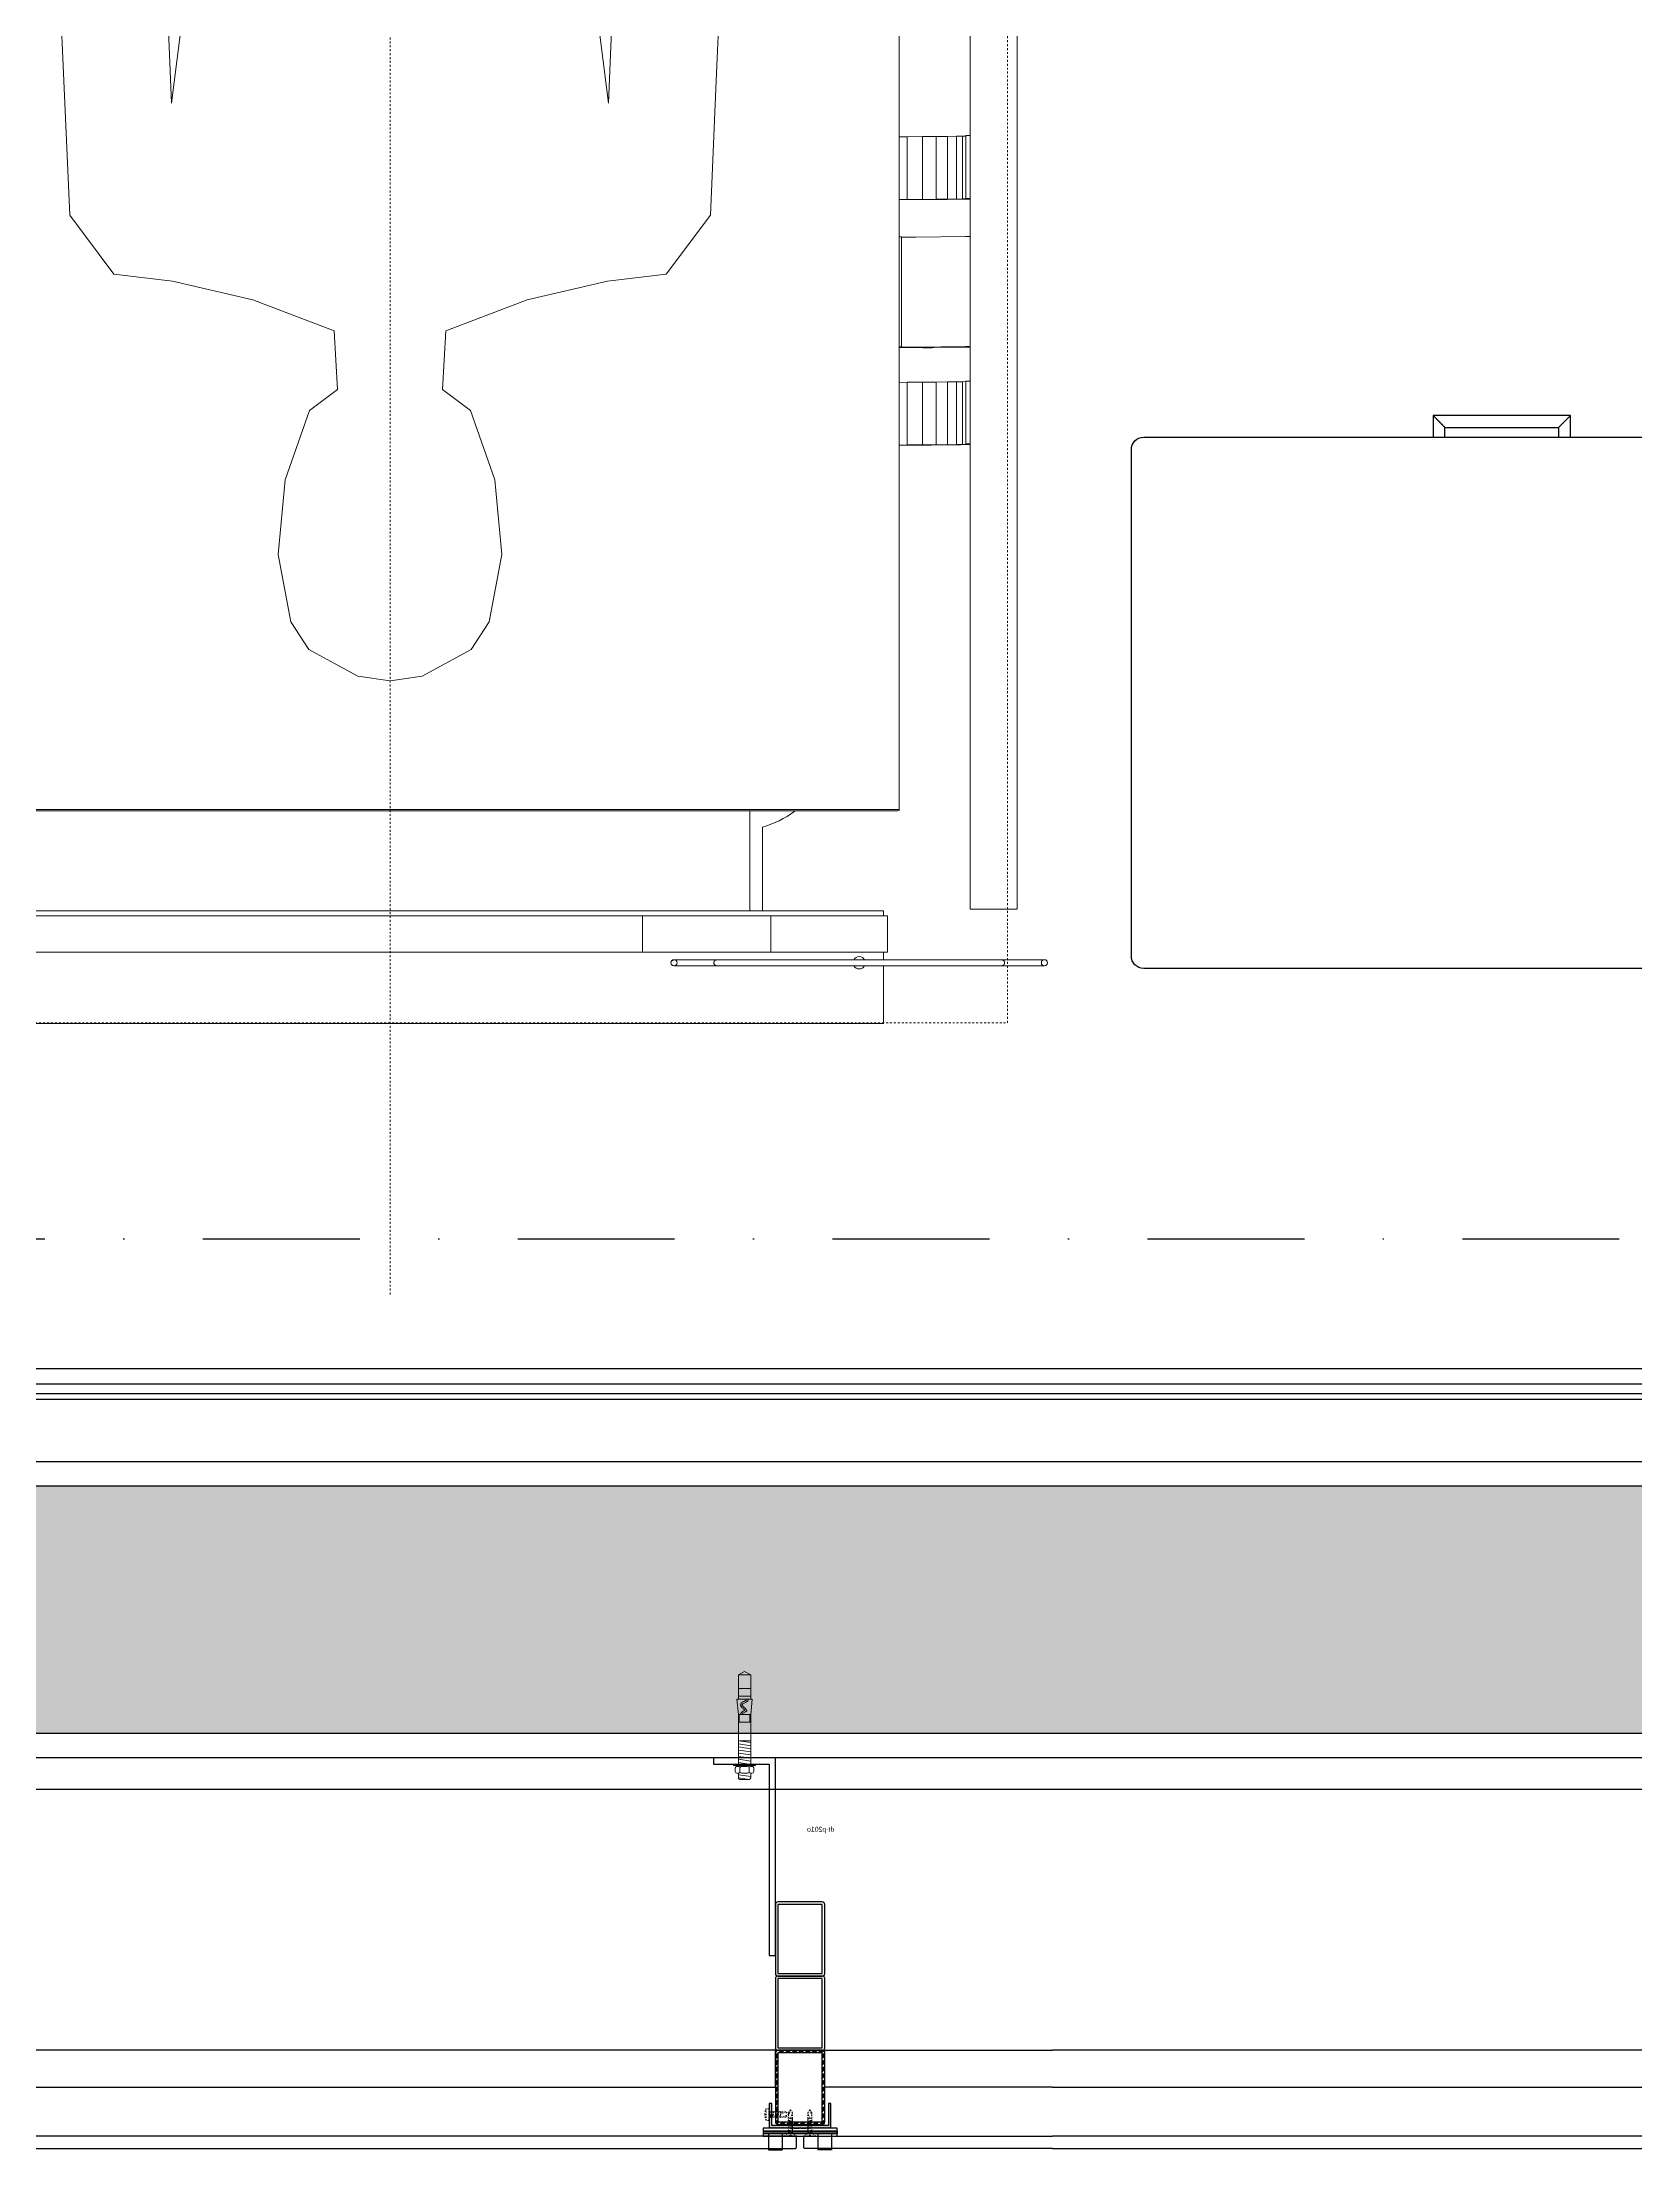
# Model space of a CAD drawing. Header units: inches. Extents: x -772 to 6765, y -813 to 4093.
# Drawn here: x 5516.8 to 5645.9, y -73.7 to 96.9 of the extents above; entities that cross this region are included whole.
import ezdxf

# ---------------------------------------------------------------- set-up
doc = ezdxf.new("R2010")
doc.units = ezdxf.units.IN
doc.header["$MEASUREMENT"] = 0
for name, pattern in [('Dash _5x', [0.3175, 0.15875, -0.15875]), ('DASHDOT', [25.4, 12.7, -6.35, 0, -6.35]), ('HIDDEN2', [0.1875, 0.125, -0.0625])]:
    doc.linetypes.add(name, pattern=pattern)
for name, color, linetype, lineweight in [('A-DETL-GENF', 92, 'Continuous', 18), ('aksoy_vida', 8, 'Continuous', 0), ('KLIPS', 230, 'Continuous', 15), ('Q-SPCQ', 91, 'Continuous', 18), ('Q-SPCQ-HDLN', 91, 'Dash _5x', 18)]:
    doc.layers.add(name, color=color, linetype=linetype, lineweight=lineweight)
for name, color, linetype in [('aksoy_aksesuar', 40, 'Continuous'), ('aksoy_arkaplan', 8, 'Continuous'), ('aksoy_block', 7, 'Continuous'), ('aksoy_detaytarama', 252, 'Continuous'), ('aksoy_fitil', 1, 'Continuous'), ('aksoy_kapali', 3, 'Continuous'), ('FHM_BEYAZ ALÇIPAN', 7, 'Continuous'), ('FHM_WAL_Siva', 30, 'Continuous'), ('H_FAC_Giydirme', 100, 'Continuous'), ('H_FAC_Kaplama', 41, 'Continuous'), ('H_FAC_Metal', 181, 'Continuous'), ('H_FUR_Tefris_Hareketli', 213, 'Continuous'), ('H_GEN_YalitimIsi', 32, 'BATTING'), ('H_STR_Aks', 250, 'DASHDOT'), ('H_WAL_DuvarAlcipan', 31, 'Continuous'), ('H_WAL_DuvarBlok', 234, 'Continuous'), ('H_WAL_DuvarTaramasi', 252, 'Continuous')]:
    doc.layers.add(name, color=color, linetype=linetype)
doc.styles.get("Standard").update_dxf_attribs({"font": 'arial.ttf'})
doc.linetypes.add('BATTING', pattern='A,0.00254,-2.54,[134,ltypeshp.shx,S=2.54,R=0,X=-2.54,Y=0],-5.08,[134,ltypeshp.shx,S=2.54,R=180,X=2.54,Y=0],-2.54', length=10.16254)

# ---------------------------------------------------------------- blocks, each defined once
blk = doc.blocks.new('3.9x19 YHB VIDA')
at = {"layer": 'aksoy_vida', "linetype": 'HIDDEN2', "ltscale": 0.2}
for p, q in [((475.8, 5471.4), (471.2, 5471.4)), ((471.2, 5471.4), (474.3, 5468.9)), ((471.4, 5471.2), (475.8, 5471.2)), ((478.2, 5468.9), (474.3, 5468.9)), ((474.7, 5468.9), (474.7, 5452.6)), ((475.8, 5471.4), (475.8, 5470.7)), ((475.8, 5470.7), (476.3, 5470.7)), ((476.3, 5470.7), (476.8, 5470.7)), ((476.8, 5470.7), (476.8, 5471.4)), ((476.8, 5471.4), (481.4, 5471.4)), ((481.1, 5471.2), (476.8, 5471.2)), ((477.9, 5468.9), (477.9, 5452.6)), ((481.4, 5471.4), (478.2, 5468.9)), ((474.7, 5455.1), (476.3, 5449.9)), ((474.7, 5452.6), (476.3, 5449.9)), ((477.9, 5452.6), (476.3, 5449.9)), ((476.6, 5456.8), (477.9, 5452.6))]:
    blk.add_line(p, q, dxfattribs=at)
for points in [[(478.2, 5467.3), (474.3, 5466.8), (475, 5466.4), (478.2, 5467.3), (477.7, 5467.6), (474.3, 5466.8)], [(478.2, 5465.3), (474.3, 5464.8), (475, 5464.4), (478.2, 5465.3), (477.7, 5465.6), (474.3, 5464.8)], [(478.2, 5463.3), (474.3, 5462.8), (475, 5462.4), (478.2, 5463.3), (477.7, 5463.6), (474.3, 5462.8)], [(478.2, 5461.3), (474.3, 5460.8), (475, 5460.4), (478.2, 5461.3), (477.7, 5461.6), (474.3, 5460.8)], [(478.2, 5459.3), (474.3, 5458.8), (475, 5458.4), (478.2, 5459.3), (477.7, 5459.6), (474.3, 5458.8)], [(478.2, 5457.3), (474.3, 5456.8), (475, 5456.4), (478.2, 5457.3), (477.7, 5457.6), (474.3, 5456.8)]]:
    blk.add_lwpolyline(points, dxfattribs=at)
blk = doc.blocks.new('K01 klips pl')
at = {"layer": 'aksoy_aksesuar'}
for p, q in [((30, 0), (-30, 0)), ((-30, 0), (-30, -2.5)), ((30, 0), (30, -2.5)), ((30, -1), (-30, -1)), ((-30, -2.5), (30, -2.5)), ((-25.5, -2.5), (-25.5, -15.5)), ((-25.5, -14.5), (-14.5, -14.5)), ((-25.5, -15.5), (-14.5, -15.5)), ((-14.5, -2.5), (-14.5, -15.5)), ((14.5, -2.5), (14.5, -15.5)), ((25.5, -14.5), (14.5, -14.5)), ((25.5, -15.5), (14.5, -15.5)), ((25.5, -2.5), (25.5, -15.5))]:
    blk.add_line(p, q, dxfattribs=at)
at = {"layer": 'aksoy_fitil'}
blk.add_lwpolyline([(-30, 2.1), (30, 2.1), (30, -4.4), (-30, -4.4)], close=True, dxfattribs=at)
blk = doc.blocks.new('4.8x16 YSB muv')
at = {"layer": 'aksoy_vida', "linetype": 'HIDDEN2', "ltscale": 0.2}
for p, q in [((-16, 0), (-13.4, 2.1)), ((-13.4, 2.1), (0, 2.1)), ((-9.8, 2.1), (-9.7, 2.4)), ((-9.8, 2.1), (-9.4, 0.3)), ((-9.7, 2.4), (-9.5, 2.1)), ((-9.7, 2.4), (-9.3, 0.4)), ((-9.5, 2.1), (-9.1, 0.5)), ((-9.2, -0.5), (-9.4, 0.3)), ((-9, -0.7), (-9.3, 0.4)), ((-8.8, -0.9), (-9.1, 0.5)), ((-7.8, 2.1), (-7.7, 2.4)), ((-7.8, 2.1), (-7.4, 0.3)), ((-7.7, 2.4), (-7.5, 2.1)), ((-7.7, 2.4), (-7.3, 0.4)), ((-7.5, 2.1), (-7.1, 0.5)), ((-7.2, -0.5), (-7.4, 0.3)), ((-7, -0.7), (-7.3, 0.4)), ((-6.8, -0.9), (-7.1, 0.5)), ((-5.8, 2.1), (-5.7, 2.4)), ((-5.8, 2.1), (-5.4, 0.3)), ((-5.7, 2.4), (-5.5, 2.1)), ((-5.7, 2.4), (-5.3, 0.4)), ((-5.5, 2.1), (-5.1, 0.5)), ((-5.2, -0.5), (-5.4, 0.3)), ((-5, -0.7), (-5.3, 0.4)), ((-4.8, -0.9), (-5.1, 0.5)), ((-3.8, 2.1), (-3.7, 2.4)), ((-3.8, 2.1), (-3.4, 0.3)), ((-3.7, 2.4), (-3.5, 2.1)), ((-3.7, 2.4), (-3.3, 0.4)), ((-3.5, 2.1), (-3.1, 0.5)), ((-3.2, -0.5), (-3.4, 0.3)), ((-3, -0.7), (-3.3, 0.4)), ((-2.8, -0.9), (-3.1, 0.5)), ((-1.8, 2.1), (-1.7, 2.4)), ((-1.8, 2.1), (-1.4, 0.3)), ((-1.7, 2.4), (-1.5, 2.1)), ((-1.7, 2.4), (-1.3, 0.4)), ((-1.5, 2.1), (-1.1, 0.5)), ((-1.2, -0.5), (-1.4, 0.3)), ((-1, -0.7), (-1.3, 0.4)), ((-0.8, -0.9), (-1.1, 0.5)), ((0.3, 4.8), (0, 4.7)), ((0, 4.7), (0, -4.7)), ((0.3, 4.8), (2.5, 4.6)), ((0.3, 4.8), (0.3, 0)), ((2.5, 4.6), (2.5, 0)), ((3.3, 0.3), (3.3, 0)), ((3.3, 0.3), (3.5, 0.3)), ((-16, 0), (-13.4, -2.1)), ((-13.4, -2.1), (0, -2.1)), ((-9.2, -0.5), (-8.8, -2.1)), ((-9, -0.7), (-8.5, -2.4)), ((-8.8, -0.9), (-8.5, -2.1)), ((-8.8, -0.9), (-8.8, -0.9)), ((-8.8, -2.1), (-8.5, -2.4)), ((-8.5, -2.4), (-8.5, -2.1)), ((-7.2, -0.5), (-6.8, -2.1)), ((-7, -0.7), (-6.5, -2.4)), ((-6.8, -0.9), (-6.5, -2.1)), ((-6.8, -0.9), (-6.8, -0.9)), ((-6.8, -2.1), (-6.5, -2.4)), ((-6.5, -2.4), (-6.5, -2.1)), ((-5.2, -0.5), (-4.8, -2.1)), ((-5, -0.7), (-4.5, -2.4)), ((-4.8, -0.9), (-4.5, -2.1)), ((-4.8, -0.9), (-4.8, -0.9)), ((-4.8, -2.1), (-4.5, -2.4)), ((-4.5, -2.4), (-4.5, -2.1)), ((-3.2, -0.5), (-2.8, -2.1)), ((-3, -0.7), (-2.5, -2.4)), ((-2.8, -0.9), (-2.5, -2.1)), ((-2.8, -0.9), (-2.8, -0.9)), ((-2.8, -2.1), (-2.5, -2.4)), ((-2.5, -2.4), (-2.5, -2.1)), ((-1.2, -0.5), (-0.8, -2.1)), ((-1, -0.7), (-0.5, -2.4)), ((-0.8, -0.9), (-0.5, -2.1)), ((-0.8, -0.9), (-0.8, -0.9)), ((-0.8, -2.1), (-0.5, -2.4)), ((-0.5, -2.4), (-0.5, -2.1)), ((0.3, -4.8), (0, -4.7)), ((0.3, -4.8), (0.3, 0)), ((0.3, -4.8), (2.5, -4.6)), ((2.5, -4.6), (2.5, 0)), ((3.3, -0.3), (3.3, 0)), ((3.3, -0.3), (3.5, -0.3))]:
    blk.add_line(p, q, dxfattribs=at)
for points in [[(-13.4, 2.1), (-9.5, 0.9)], [(-16, 0), (-9.2, -2.1)]]:
    blk.add_lwpolyline(points, dxfattribs=at)
for centre, radius, start, end in [((-7.8, -0.1), 11.4, 1.7765, 24.5785), ((-7.6, 0.1), 11.2, 335.1723, 358.2024)]:
    blk.add_arc(centre, radius, start, end, dxfattribs=at)
blk = doc.blocks.new('DBL-10C')
at = {"layer": 'aksoy_vida'}
for p, q in [((0, 75), (-5, 72.2)), ((-5, 52.5), (-5, 72.2)), ((5, 72.2), (-5, 72.2)), ((5, 72.2), (0, 75)), ((5, 52.5), (5, 72.2)), ((6.2, 52.5), (-6.2, 52.5)), ((-6.2, 52.5), (-5, 40)), ((5, 61.2), (-5, 61.2)), ((5, 55), (-5, 55)), ((6.2, 52.5), (5, 40)), ((-5, -1.9), (-5, 40)), ((5, 40), (-5, 40)), ((-4.4, 33.8), (-4.4, 40)), ((4.4, 33.8), (4.4, 40)), ((5, -1.9), (5, 40)), ((5, 33.8), (-5, 33.8)), ((5, 18.8), (-5, 18.8)), ((5, 18.8), (-5, 17.3)), ((8.8, 0), (-8.8, 0)), ((-8.8, -1.2), (-8.8, 0)), ((5, 16.2), (-5, 14.8)), ((5, 13.8), (-5, 12.3)), ((5, 11.2), (-5, 9.8)), ((5, 8.8), (-5, 7.3)), ((5, 6.2), (-5, 4.8)), ((5, 3.8), (-5, 2.3)), ((5, 1.2), (-3.8, 0)), ((8.8, -1.2), (8.8, 0)), ((8.8, -1.2), (-8.8, -1.2)), ((-7.5, -6.2), (-7.5, -3.1)), ((-5, -1.9), (-6.2, -1.9)), ((-5, -7.5), (-6.2, -7.5)), ((-5, -11.2), (-5, -7.5)), ((5, -8.8), (-5, -10.2)), ((-3.8, -6.2), (-3.8, -3.1)), ((5, -11.2), (-3.8, -12.5)), ((3.8, -12.5), (-3.8, -12.5)), ((2.5, -1.9), (-2.5, -1.9)), ((2.5, -7.5), (-2.5, -7.5)), ((3.8, -6.2), (3.8, -3.1)), ((5, -1.9), (6.2, -1.9)), ((5, -11.2), (5, -7.5)), ((5, -7.5), (6.2, -7.5)), ((7.5, -6.2), (7.5, -3.1))]:
    blk.add_line(p, q, dxfattribs=at)
for points in [[(-3.2, 52.5), (-3, 51.8), (-2.6, 51.2), (-2.1, 50.7), (-1.5, 50.3), (-0.8, 49.9), (-0.2, 49.6), (0.4, 49.3), (0.9, 49), (1.4, 48.8), (1.7, 48.5), (1.8, 48.3), (1.9, 48), (1.9, 47.7), (1.8, 47.4), (1.7, 47.1), (1.4, 46.8), (1.1, 46.5), (0.8, 46.2), (0.4, 45.8), (0, 45.5), (-0.4, 45.2), (-0.8, 44.9), (-1.1, 44.5), (-1.4, 44.2), (-1.6, 44), (-1.8, 43.7), (-1.9, 43.5), (-1.9, 43.3), (-1.8, 43.1), (-1.7, 42.9), (-1.4, 42.6), (-1.1, 42.4), (-0.7, 42.2), (-0.2, 42), (0.3, 41.7), (0.8, 41.5), (1.3, 41.2), (1.6, 40.8), (1.8, 40.4), (1.9, 40)], [(-1.9, 52.5), (-1.9, 52.4), (-1.9, 52.4), (-1.9, 52.3), (-1.8, 52.3), (-1.8, 52.2), (-1.7, 52.2), (-1.7, 52.1), (-1.7, 52.1), (-1.6, 52), (-1.6, 52), (-1.5, 51.9), (-1.5, 51.9), (-1.4, 51.8), (-1.4, 51.8), (-1.3, 51.7), (-1.3, 51.7), (-1.2, 51.6), (-1.2, 51.6), (-1.1, 51.6), (-1, 51.5), (-1, 51.5), (-0.9, 51.4), (-0.9, 51.4), (-0.8, 51.3), (-0.7, 51.3), (-0.7, 51.3), (-0.6, 51.2), (-0.5, 51.2), (-0.5, 51.1), (-0.4, 51.1), (-0.3, 51.1), (-0.2, 51), (-0.2, 51), (-0.1, 51), (0, 50.9), (0.1, 50.9), (0.1, 50.8), (0.2, 50.8), (0.3, 50.8), (0.4, 50.7), (0.4, 50.7), (0.5, 50.7), (0.6, 50.6), (0.7, 50.6), (0.7, 50.5), (0.8, 50.5), (0.9, 50.5), (1, 50.4), (1, 50.4), (1.1, 50.4), (1.2, 50.3), (1.3, 50.3), (1.3, 50.2), (1.4, 50.2), (1.5, 50.2), (1.6, 50.1), (1.6, 50.1), (1.7, 50), (1.8, 50), (1.8, 50), (1.9, 49.9), (2, 49.9), (2, 49.8), (2.1, 49.8), (2.2, 49.7), (2.2, 49.7), (2.3, 49.6), (2.3, 49.6), (2.4, 49.5), (2.5, 49.5), (2.5, 49.4), (2.6, 49.3), (2.6, 49.3), (2.7, 49.2), (2.7, 49.2), (2.8, 49.1), (2.8, 49), (2.9, 49), (2.9, 48.9), (2.9, 48.8), (3, 48.7), (3, 48.7), (3, 48.6), (3.1, 48.5), (3.1, 48.4), (3.1, 48.3), (3.1, 48.3), (3.2, 48.2), (3.2, 48.1), (3.2, 48), (3.2, 47.9), (3.2, 47.8), (3.2, 47.8), (3.2, 47.7), (3.2, 47.6), (3.2, 47.5), (3.1, 47.4), (3.1, 47.4), (3.1, 47.3), (3.1, 47.2), (3.1, 47.1), (3, 47.1), (3, 47), (3, 46.9), (3, 46.9), (2.9, 46.8), (2.9, 46.7), (2.9, 46.7), (2.8, 46.6), (2.8, 46.6), (2.7, 46.5), (2.7, 46.4), (2.7, 46.4), (2.6, 46.3), (2.6, 46.3), (2.5, 46.2), (2.5, 46.2), (2.5, 46.1), (2.4, 46.1), (2.4, 46), (2.3, 46), (2.3, 45.9), (2.2, 45.9), (2.2, 45.8), (2.2, 45.8), (2.1, 45.7), (2.1, 45.7), (2, 45.6), (2, 45.6), (1.9, 45.5), (1.9, 45.5), (1.8, 45.4), (1.8, 45.4), (1.7, 45.4), (1.7, 45.3), (1.6, 45.3), (1.6, 45.2), (1.5, 45.2), (1.5, 45.1), (1.4, 45.1), (1.4, 45), (1.3, 45), (1.3, 44.9), (1.2, 44.9), (1.2, 44.9), (1.1, 44.8), (1.1, 44.8), (1, 44.7), (1, 44.7), (0.9, 44.6), (0.9, 44.6), (0.8, 44.6), (0.8, 44.5), (0.7, 44.5), (0.7, 44.4), (0.6, 44.4), (0.6, 44.3), (0.5, 44.3), (0.5, 44.3), (0.4, 44.2), (0.4, 44.2), (0.3, 44.1), (0.3, 44.1), (0.2, 44.1), (0.2, 44), (0.1, 44), (0.1, 44), (0.1, 43.9), (0, 43.9), (0, 43.8), (-0.1, 43.8), (-0.1, 43.8), (-0.1, 43.7), (-0.2, 43.7), (-0.2, 43.7), (-0.2, 43.7), (-0.3, 43.6), (-0.3, 43.6), (-0.3, 43.6), (-0.3, 43.6), (-0.3, 43.5), (-0.3, 43.5), (-0.3, 43.5), (-0.3, 43.5), (-0.3, 43.5), (-0.3, 43.5), (-0.3, 43.4), (-0.3, 43.4), (-0.2, 43.4), (-0.2, 43.4), (-0.1, 43.4), (-0.1, 43.3), (0, 43.3), (0, 43.3), (0.1, 43.3), (0.1, 43.2), (0.2, 43.2), (0.2, 43.2), (0.3, 43.1), (0.4, 43.1), (0.4, 43.1), (0.5, 43.1), (0.6, 43), (0.6, 43), (0.7, 43), (0.8, 42.9), (0.8, 42.9), (0.9, 42.9), (1, 42.8), (1.1, 42.8), (1.1, 42.7), (1.2, 42.7), (1.3, 42.7), (1.3, 42.6), (1.4, 42.6), (1.5, 42.5), (1.6, 42.5), (1.6, 42.4), (1.7, 42.4), (1.8, 42.3), (1.8, 42.3), (1.9, 42.2), (2, 42.2), (2.1, 42.1), (2.1, 42.1), (2.2, 42), (2.3, 41.9), (2.3, 41.8), (2.4, 41.8), (2.5, 41.7), (2.6, 41.6), (2.6, 41.5), (2.7, 41.4), (2.8, 41.3), (2.9, 41.1), (2.9, 41), (3, 40.8), (3, 40.5), (3.1, 40.3), (3.1, 40)]]:
    blk.add_lwpolyline(points, dxfattribs=at)
for centre, start, end in [((-6.2, -3.1), 90, 180), ((-6.2, -6.2), 180, 270), ((-5, -3.1), 0, 90), ((-5, -6.2), 270, 0), ((-3.8, -11.2), 180, 270), ((-2.5, -3.1), 90, 180), ((-2.5, -6.2), 180, 270), ((2.5, -3.1), 0, 90), ((2.5, -6.2), 270, 0), ((3.8, -11.2), 270, 0), ((5, -3.1), 90, 180), ((5, -6.2), 180, 270), ((6.2, -3.1), 0, 90), ((6.2, -6.2), 270, 0)]:
    blk.add_arc(centre, 1.25, start, end, dxfattribs=at)
blk = doc.blocks.new('prf679')
at = {"layer": 'aksoy_detaytarama', "lineweight": 5}
h = blk.add_hatch(color=256, dxfattribs=at)
h.dxf.hatch_style = 1
edge = h.paths.add_edge_path()
edge.add_line((7.4, 10.9), (7.4, -8.9))
edge.add_line((7.4, -8.9), (6.9, -8.3))
edge.add_line((6.9, -8.3), (6.4, -8.9))
edge.add_line((6.4, -8.9), (5.9, -8.3))
edge.add_line((5.9, -8.3), (5.4, -8.9))
edge.add_line((5.4, -8.9), (4.9, -8.3))
edge.add_line((4.9, -8.3), (4.4, -8.9))
edge.add_line((4.4, -8.9), (3.9, -8.3))
edge.add_line((3.9, -8.3), (3.4, -8.9))
edge.add_line((3.4, -8.9), (2.9, -8.3))
edge.add_line((2.9, -8.3), (2.4, -8.9))
edge.add_line((2.4, -8.9), (1.9, -8.3))
edge.add_line((1.9, -8.3), (1.4, -8.9))
edge.add_line((1.4, -8.9), (0.9, -8.3))
edge.add_line((0.9, -8.3), (0.4, -8.9))
edge.add_line((0.4, -8.9), (-0.1, -8.3))
edge.add_line((-0.1, -8.3), (-0.6, -8.9))
edge.add_line((-0.6, -8.9), (-1.1, -8.3))
edge.add_line((-1.1, -8.3), (-1.6, -8.9))
edge.add_line((-1.6, -8.9), (-2.1, -8.3))
edge.add_line((-2.1, -8.3), (-2.6, -8.9))
edge.add_line((-2.6, -8.9), (-3.1, -8.3))
edge.add_line((-3.1, -8.3), (-3.6, -8.9))
edge.add_line((-3.6, -8.9), (-4.1, -8.3))
edge.add_line((-4.1, -8.3), (-4.6, -8.9))
edge.add_line((-4.6, -8.9), (-5.1, -8.3))
edge.add_line((-5.1, -8.3), (-5.6, -8.9))
edge.add_line((-5.6, -8.9), (-6.1, -8.3))
edge.add_line((-6.1, -8.3), (-6.6, -8.9))
edge.add_line((-6.6, -8.9), (-7.1, -8.3))
edge.add_line((-7.1, -8.3), (-7.6, -8.9))
edge.add_line((-7.6, -8.9), (-8.1, -8.3))
edge.add_line((-8.1, -8.3), (-8.6, -8.9))
edge.add_line((-8.6, -8.9), (-9.1, -8.3))
edge.add_line((-9.1, -8.3), (-9.6, -8.9))
edge.add_line((-9.6, -8.9), (-10.1, -8.3))
edge.add_line((-10.1, -8.3), (-10.6, -8.9))
edge.add_line((-10.6, -8.9), (-11.1, -8.3))
edge.add_line((-11.1, -8.3), (-11.6, -8.9))
edge.add_line((-11.6, -8.9), (-12.1, -8.3))
edge.add_line((-12.1, -8.3), (-12.6, -8.8))
edge.add_line((-12.6, -8.8), (-17.1, -8.8))
edge.add_line((-17.1, -8.8), (-17.6, -8.3))
edge.add_line((-17.6, -8.3), (-18.1, -8.8))
edge.add_line((-18.1, -8.8), (-22.6, -8.8))
edge.add_line((-22.6, -8.8), (-23.1, -8.3))
edge.add_line((-23.1, -8.3), (-23.6, -8.9))
edge.add_line((-23.6, -8.9), (-24.1, -8.3))
edge.add_line((-24.1, -8.3), (-24.6, -8.9))
edge.add_line((-24.6, -8.9), (-25.1, -8.3))
edge.add_line((-25.1, -8.3), (-25.6, -8.9))
edge.add_line((-25.6, -8.9), (-26.1, -8.3))
edge.add_line((-26.1, -8.3), (-26.6, -8.9))
edge.add_line((-26.6, -8.9), (-27.1, -8.3))
edge.add_line((-27.1, -8.3), (-27.6, -8.9))
edge.add_line((-27.6, -8.9), (-28.1, -8.3))
edge.add_line((-28.1, -8.3), (-28.6, -8.9))
edge.add_line((-28.6, -8.9), (-29.1, -8.3))
edge.add_line((-29.1, -8.3), (-29.6, -8.9))
edge.add_line((-29.6, -8.9), (-30.1, -8.3))
edge.add_line((-30.1, -8.3), (-30.6, -8.9))
edge.add_line((-30.6, -8.9), (-31.1, -8.3))
edge.add_line((-31.1, -8.3), (-31.6, -8.9))
edge.add_line((-31.6, -8.9), (-32.1, -8.3))
edge.add_line((-32.1, -8.3), (-32.6, -8.9))
edge.add_line((-32.6, -8.9), (-33.1, -8.3))
edge.add_line((-33.1, -8.3), (-33.6, -8.9))
edge.add_line((-33.6, -8.9), (-34.1, -8.3))
edge.add_line((-34.1, -8.3), (-34.6, -8.9))
edge.add_line((-34.6, -8.9), (-35.1, -8.3))
edge.add_line((-35.1, -8.3), (-35.6, -8.9))
edge.add_line((-35.6, -8.9), (-36.1, -8.3))
edge.add_line((-36.1, -8.3), (-36.6, -8.9))
edge.add_line((-36.6, -8.9), (-37.1, -8.3))
edge.add_line((-37.1, -8.3), (-37.6, -8.9))
edge.add_line((-37.6, -8.9), (-38.1, -8.3))
edge.add_line((-38.1, -8.3), (-38.6, -8.9))
edge.add_line((-38.6, -8.9), (-39.1, -8.3))
edge.add_line((-39.1, -8.3), (-39.6, -8.9))
edge.add_line((-39.6, -8.9), (-40.1, -8.3))
edge.add_line((-40.1, -8.3), (-40.6, -8.9))
edge.add_line((-40.6, -8.9), (-41.1, -8.3))
edge.add_line((-41.1, -8.3), (-41.6, -8.9))
edge.add_line((-41.6, -8.9), (-42.1, -8.3))
edge.add_line((-42.1, -8.3), (-42.6, -8.9))
edge.add_line((-42.6, -8.9), (-42.6, 10.9))
edge.add_arc((-42.4, 10.9), 0.2, 90, 180, ccw=False)
edge.add_line((-42.4, 11.1), (-40.8, 11.1))
edge.add_arc((-40.8, 10.9), 0.2, 0, 90, ccw=False)
edge.add_line((-40.6, 10.9), (-40.6, -6.3))
edge.add_arc((-40.1, -6.3), 0.5, 180, 270)
edge.add_line((-40.1, -6.8), (4.9, -6.8))
edge.add_arc((4.9, -6.3), 0.5, 270, 360)
edge.add_line((5.4, -6.3), (5.4, 10.9))
edge.add_arc((5.6, 10.9), 0.2, 90, 180, ccw=False)
edge.add_line((5.6, 11.1), (7.2, 11.1))
edge.add_arc((7.2, 10.9), 0.2, 0, 90, ccw=False)
at = {"layer": 'H_FAC_Giydirme'}
blk.add_lwpolyline([(7.4, 10.9), (7.4, -8.9), (6.9, -8.3), (6.4, -8.9), (5.9, -8.3), (5.4, -8.9), (4.9, -8.3), (4.4, -8.9), (3.9, -8.3), (3.4, -8.9), (2.9, -8.3), (2.4, -8.9), (1.9, -8.3), (1.4, -8.9), (0.9, -8.3), (0.4, -8.9), (-0.1, -8.3), (-0.6, -8.9), (-1.1, -8.3), (-1.6, -8.9), (-2.1, -8.3), (-2.6, -8.9), (-3.1, -8.3), (-3.6, -8.9), (-4.1, -8.3), (-4.6, -8.9), (-5.1, -8.3), (-5.6, -8.9), (-6.1, -8.3), (-6.6, -8.9), (-7.1, -8.3), (-7.6, -8.9), (-8.1, -8.3), (-8.6, -8.9), (-9.1, -8.3), (-9.6, -8.9), (-10.1, -8.3), (-10.6, -8.9), (-11.1, -8.3), (-11.6, -8.9), (-12.1, -8.3), (-12.6, -8.8), (-17.1, -8.8), (-17.6, -8.3), (-18.1, -8.8), (-22.6, -8.8), (-23.1, -8.3), (-23.6, -8.9), (-24.1, -8.3), (-24.6, -8.9), (-25.1, -8.3), (-25.6, -8.9), (-26.1, -8.3), (-26.6, -8.9), (-27.1, -8.3), (-27.6, -8.9), (-28.1, -8.3), (-28.6, -8.9), (-29.1, -8.3), (-29.6, -8.9), (-30.1, -8.3), (-30.6, -8.9), (-31.1, -8.3), (-31.6, -8.9), (-32.1, -8.3), (-32.6, -8.9), (-33.1, -8.3), (-33.6, -8.9), (-34.1, -8.3), (-34.6, -8.9), (-35.1, -8.3), (-35.6, -8.9), (-36.1, -8.3), (-36.6, -8.9), (-37.1, -8.3), (-37.6, -8.9), (-38.1, -8.3), (-38.6, -8.9), (-39.1, -8.3), (-39.6, -8.9), (-40.1, -8.3), (-40.6, -8.9), (-41.1, -8.3), (-41.6, -8.9), (-42.1, -8.3), (-42.6, -8.9), (-42.6, 10.9, -0.414214), (-42.4, 11.1), (-40.8, 11.1, -0.414214), (-40.6, 10.9), (-40.6, -6.3, 0.414214), (-40.1, -6.8), (4.9, -6.8, 0.414214), (5.4, -6.3), (5.4, 10.9, -0.414214), (5.6, 11.1), (7.2, 11.1, -0.414214)], format="xyb", close=True, dxfattribs=at)
blk = doc.blocks.new('40X60X2')
at = {"layer": 'aksoy_detaytarama', "lineweight": 5}
h = blk.add_hatch(dxfattribs=at)
h.set_pattern_fill('ANSI34', color=256, scale=0.2)
h.set_pattern_definition([(45, (-1700576.396, -749301.3155), (-2.694076836, 2.694076836), []), (45, (-1700575.498, -749301.3155), (-2.694076836, 2.694076836), []), (45, (-1700574.6, -749301.3155), (-2.694076836, 2.694076836), []), (45, (-1700573.702, -749301.3155), (-2.694076836, 2.694076836), [])])
edge = h.paths.add_edge_path()
edge.add_line((-0.6, 1.4), (-0.6, 37.4))
edge.add_arc((1.4, 37.4), 2, 90, 180, ccw=False)
edge.add_line((1.4, 39.4), (57.4, 39.4))
edge.add_arc((57.4, 37.4), 2, 0, 90, ccw=False)
edge.add_line((59.4, 37.4), (59.4, 1.4))
edge.add_arc((57.4, 1.4), 2, 270, 360, ccw=False)
edge.add_line((57.4, -0.6), (1.4, -0.6))
edge.add_arc((1.4, 1.4), 2, 180, 270, ccw=False)
h.paths.add_polyline_path([(1.4, 1.4), (1.4, 37.4), (57.4, 37.4), (57.4, 1.4)], flags=16)
at = {"layer": 'H_FAC_Metal'}
blk.add_lwpolyline([(-0.6, 1.4), (-0.6, 37.4, -0.414214), (1.4, 39.4), (57.4, 39.4, -0.414214), (59.4, 37.4), (59.4, 1.4, -0.414214), (57.4, -0.6), (1.4, -0.6, -0.414214)], format="xyb", close=True, dxfattribs=at)
blk.add_lwpolyline([(1.4, 1.4), (1.4, 37.4), (57.4, 37.4), (57.4, 1.4)], close=True, dxfattribs=at)
blk = doc.blocks.new('dt-p201o')
at = {"layer": 'aksoy_arkaplan'}
for points in [[(7.9, -42.6), (43.9, -42.6, -0.414214), (45.9, -44.6), (45.9, -100.6, -0.414214), (43.9, -102.6), (7.9, -102.6, -0.414214), (5.9, -100.6), (5.9, -44.6, -0.414214)], [(7.9, -102.6), (43.9, -102.6, -0.414214), (45.9, -104.6), (45.9, -160.6, -0.414214), (43.9, -162.6), (7.9, -162.6, -0.414214), (5.9, -160.6), (5.9, -104.6, -0.414214)]]:
    blk.add_lwpolyline(points, format="xyb", close=True, dxfattribs=at)
for points in [[(7.9, -44.6), (43.9, -44.6), (43.9, -100.6), (7.9, -100.6)], [(7.9, -104.6), (43.9, -104.6), (43.9, -160.6), (7.9, -160.6)]]:
    blk.add_lwpolyline(points, close=True, dxfattribs=at)
at = {"layer": 'aksoy_kapali'}
blk.add_line((-178.5, 74.1), (230.3, 74.1), dxfattribs=at)
at = {"layer": 'H_FAC_Kaplama', "ltscale": 0.2}
for points in [[(-178.5, -242.2), (21.9, -242.2, 0.414214), (22.9, -241.2), (22.9, -232.2), (-178.5, -232.2)], [(230.3, -242.2), (29.9, -242.2, -0.414214), (28.9, -241.2), (28.9, -232.2), (230.3, -232.2)]]:
    blk.add_lwpolyline(points, format="xyb", dxfattribs=at)
at = {"layer": 'H_FAC_Metal'}
blk.add_lwpolyline([(45.9, 74.1), (95.9, 74.1), (95.9, 69.1), (50.9, 69.1), (50.9, -85.9), (45.9, -85.9)], close=True, dxfattribs=at)
for points in [[(-178.5, -192.6), (5.9, -192.6), (5.9, -162.6), (-178.5, -162.6)], [(230.3, -192.6), (45.9, -192.6), (45.9, -162.6), (230.3, -162.6)]]:
    blk.add_lwpolyline(points, dxfattribs=at)
at = {"layer": 'H_GEN_YalitimIsi', "ltscale": 0.1}
blk.add_line((230.3, 48.7), (-178.5, 48.7), dxfattribs=at)
at = {"lineweight": 5}
blk.add_blockref('prf679', (43.5, -216.8), dxfattribs=at)
at = {"layer": 'aksoy_block', "lineweight": 5, "rotation": 270}
blk.add_blockref('40X60X2', (6.5, -163.2), dxfattribs=at)
at = {"layer": 'aksoy_block', "xscale": -1, "rotation": 180}
blk.add_blockref('3.9x19 YHB VIDA', (-458.3, 5239.2), dxfattribs=at)
at = {"layer": 'aksoy_block', "rotation": 180}
blk.add_blockref('3.9x19 YHB VIDA', (510, 5239.2), dxfattribs=at)
at = {"layer": 'aksoy_block'}
blk.add_blockref('4.8x16 YSB muv', (50.9, -214.7), dxfattribs=at)
at = {"layer": 'aksoy_vida'}
blk.add_blockref('DBL-10C', (70.9, 69.1), dxfattribs=at)
at = {"layer": 'KLIPS', "lineweight": 70}
blk.add_blockref('K01 klips pl', (25.9, -227.8), dxfattribs=at)
at = {"layer": 'aksoy_kapali', "ltscale": 0.5}
blk.add_text('dt-p201o', height=4, dxfattribs=at).set_placement((-1.8, 14.3))
blk = doc.blocks.new('*U218')
at = {"layer": 'aksoy_kapali'}
blk.add_line((-52.5, 0), (601.3, 0), dxfattribs=at)
at = {"layer": 'H_FAC_Kaplama', "ltscale": 0.2}
for points in [[(-52.5, -306.3), (601.3, -306.3)], [(601.3, -316.3), (-52.5, -316.3)]]:
    blk.add_lwpolyline(points, dxfattribs=at)
at = {"layer": 'H_FAC_Metal'}
for points in [[(-52.5, -236.6), (601.3, -236.6)], [(601.3, -266.6), (-52.5, -266.6)]]:
    blk.add_lwpolyline(points, dxfattribs=at)
at = {"layer": 'H_GEN_YalitimIsi', "ltscale": 0.1}
blk.add_line((601.3, -25.3), (-52.5, -25.3), dxfattribs=at)
blk = doc.blocks.new('*U95')
at = {"color": 0}
for p, q in [((-5.56, -44.75), (-5.56, -43)), ((-4.6, -43), (-4.6, -43.79)), ((-4.6, -43.79), (4.6, -43.79)), ((4.6, -43.79), (4.6, -43)), ((5.56, -43), (5.56, -44.75)), ((5.56, -44.75), (-5.56, -44.75))]:
    blk.add_line(p, q, dxfattribs=at)
blk.add_lwpolyline([(29, 0), (-29, 0, 0.414214), (-30, -1), (-30, -42, 0.414214), (-29, -43), (29, -43, 0.414214), (30, -42), (30, -1, 0.414214)], format="xyb", close=True, dxfattribs=at)
for points in [[(-5.56, -44.75), (-5.56, -44.75), (-5.55, -44.74), (-5.52, -44.71), (-5.49, -44.68), (-5.46, -44.65), (-5.44, -44.63), (-5.41, -44.6), (-5.37, -44.56), (-5.33, -44.52), (-5.29, -44.48), (-5.26, -44.45), (-5.23, -44.42), (-5.2, -44.39), (-5.17, -44.36), (-5.14, -44.33), (-5.11, -44.3), (-5.08, -44.27), (-5.05, -44.24), (-5.02, -44.21), (-4.99, -44.18), (-4.96, -44.15), (-4.93, -44.12), (-4.9, -44.09), (-4.87, -44.06), (-4.84, -44.03), (-4.82, -44.01), (-4.78, -43.97), (-4.75, -43.94), (-4.72, -43.91), (-4.7, -43.89), (-4.67, -43.86), (-4.64, -43.83), (-4.61, -43.8), (-4.6, -43.79), (-4.6, -43.79)], [(5.56, -44.75), (5.56, -44.75), (5.55, -44.74), (5.52, -44.71), (5.49, -44.68), (5.46, -44.65), (5.44, -44.63), (5.41, -44.6), (5.37, -44.56), (5.33, -44.52), (5.29, -44.48), (5.26, -44.45), (5.23, -44.42), (5.2, -44.39), (5.17, -44.36), (5.14, -44.33), (5.11, -44.3), (5.08, -44.27), (5.05, -44.24), (5.02, -44.21), (4.99, -44.18), (4.96, -44.15), (4.93, -44.12), (4.9, -44.09), (4.87, -44.06), (4.84, -44.03), (4.82, -44.01), (4.78, -43.97), (4.75, -43.94), (4.72, -43.91), (4.7, -43.89), (4.67, -43.86), (4.64, -43.83), (4.61, -43.8), (4.6, -43.79), (4.6, -43.79)]]:
    blk.add_open_spline(points, degree=3, knots=[0, 0, 0, 0, 0.083333, 0.125, 0.166667, 0.208333, 0.229167, 0.25, 0.291667, 0.333333, 0.354167, 0.375, 0.395833, 0.416667, 0.4375, 0.458333, 0.479167, 0.5, 0.520833, 0.541667, 0.5625, 0.583333, 0.604167, 0.625, 0.645833, 0.666667, 0.6875, 0.708333, 0.75, 0.770833, 0.791667, 0.833333, 0.875, 0.916667, 1, 1, 1, 1], dxfattribs=at)
blk = doc.blocks.new('MED-PNT-BEDICU - HASTA KARYOLASI VE SILTESI_YOGUN BAKIM_ SERUM ASKILI - Type 1-1240862-ICU-01-PLN')
at = {"layer": 'A-DETL-GENF'}
for p, q in [((0, 92.33), (-2.6, 91.94)), ((0, 92.33), (2.6, 91.94)), ((-2.6, 91.94), (-6.58, 89.8)), ((2.6, 91.94), (6.58, 89.8)), ((-6.58, 89.8), (-8.03, 87.56)), ((6.58, 89.8), (8.03, 87.56)), ((-8.03, 87.56), (-9.06, 82.11)), ((8.03, 87.56), (9.06, 82.11)), ((-9.06, 82.11), (-8.49, 76.04)), ((9.06, 82.11), (8.49, 76.04)), ((-8.49, 76.04), (-6.53, 70.44)), ((8.49, 76.04), (6.53, 70.44)), ((-6.53, 70.44), (-4.26, 68.74)), ((6.53, 70.44), (4.26, 68.74)), ((-4.26, 68.74), (-4.52, 63.99)), ((4.26, 68.74), (4.52, 63.99)), ((-4.52, 63.99), (-11.1, 61.47)), ((4.52, 63.99), (11.1, 61.47)), ((-11.1, 61.47), (-17.62, 59.97)), ((11.1, 61.47), (17.62, 59.97)), ((-17.62, 59.97), (-22.36, 59.39)), ((17.62, 59.97), (22.36, 59.39)), ((-22.36, 59.39), (-25.94, 54.62)), ((22.36, 59.39), (25.94, 54.62)), ((-25.94, 54.62), (-26.42, 43.75)), ((25.94, 54.62), (26.42, 43.75)), ((-18.3, 30.55), (-17.69, 45.56)), ((-17.69, 45.56), (-16.25, 34.06)), ((17.69, 45.56), (16.25, 34.06)), ((18.3, 30.55), (17.69, 45.56)), ((-26.42, 43.75), (-27.21, 25.92)), ((26.42, 43.75), (27.21, 25.92))]:
    blk.add_line(p, q, dxfattribs=at)
at = {"layer": 'Q-SPCQ'}
for p, q in [((39.96, 120.07), (-43.17, 120.07)), ((39.96, 115.37), (39.96, 120.07)), ((49.5, 115.4), (26.5, 115.4)), ((26.5, 114.9), (49.5, 114.9)), ((37.57, 115.4), (38.43, 115.4)), ((38.43, 114.9), (37.57, 114.9)), ((39.96, 114.29), (39.96, 114.92)), ((-32.25, 114.29), (-21.84, 114.29)), ((-21.84, 114.29), (-15.47, 114.29)), ((-15.47, 114.29), (-11.71, 114.29)), ((-11.71, 114.29), (-7.07, 114.29)), ((-7.07, 114.29), (5.67, 114.29)), ((5.67, 114.29), (10.31, 114.29)), ((10.31, 114.29), (14.07, 114.29)), ((14.07, 114.29), (20.45, 114.29)), ((20.45, 114.29), (30.85, 114.29)), ((20.45, 114.29), (20.45, 111.36)), ((30.85, 114.29), (40.28, 114.29)), ((30.85, 114.29), (30.85, 111.36)), ((40.28, 111.36), (40.28, 114.29)), ((-43.17, 110.93), (39.96, 110.93)), ((-21.84, 111.36), (-32.25, 111.36)), ((-15.47, 111.36), (-21.84, 111.36)), ((-11.71, 111.36), (-15.47, 111.36)), ((-7.07, 111.36), (-11.71, 111.36)), ((5.67, 111.36), (-7.07, 111.36)), ((10.31, 111.36), (5.67, 111.36)), ((14.07, 111.36), (10.31, 111.36)), ((20.45, 111.36), (14.07, 111.36)), ((30.85, 111.36), (20.45, 111.36)), ((29.14, 110.93), (29.14, 102.84)), ((30.16, 104.16), (30.16, 110.93)), ((40.28, 111.36), (30.85, 111.36)), ((39.96, 110.93), (39.96, 111.36)), ((50.8, 110.8), (46.99, 110.8)), ((46.99, 110.7), (46.99, 110.79)), ((46.99, 109.52), (46.99, 110.7)), ((46.99, 104.97), (46.99, 109.52)), ((50.8, 110.79), (50.8, 110.7)), ((50.8, 110.7), (50.8, 109.52)), ((50.8, 109.52), (50.8, 104.97)), ((46.99, 77.71), (46.99, 104.97)), ((50.8, 104.97), (50.8, 77.71)), ((39.96, 102.84), (-39.96, 102.84)), ((-39.96, 102.74), (39.96, 102.74)), ((41.23, 102.75), (41.23, 102.83)), ((41.23, 18.41), (41.23, 102.75)), ((46.99, 76.97), (46.99, 77.71)), ((46.99, 44.46), (46.99, 76.97)), ((50.8, 77.71), (50.8, 76.97)), ((50.8, 76.97), (50.8, 44.46)), ((42.41, 73.24), (41.23, 73.25)), ((41.23, 73.24), (41.87, 73.23)), ((41.87, 73.23), (43.12, 73.23)), ((41.87, 68.15), (41.87, 73.23)), ((43.85, 73.24), (42.41, 73.24)), ((43.12, 73.23), (44.23, 73.22)), ((43.12, 68.15), (43.12, 73.23)), ((45.13, 73.23), (43.85, 73.24)), ((44.23, 73.22), (45.16, 73.21)), ((44.23, 68.14), (44.23, 73.22)), ((46.2, 73.22), (45.13, 73.23)), ((45.16, 73.21), (45.88, 73.2)), ((45.16, 68.13), (45.16, 73.21)), ((45.88, 73.2), (46.37, 73.19)), ((45.88, 68.12), (45.88, 73.2)), ((46.99, 73.2), (46.2, 73.22)), ((46.37, 73.19), (46.63, 73.18)), ((46.37, 68.11), (46.37, 73.19)), ((46.63, 73.18), (46.63, 73.14)), ((46.99, 73.14), (46.63, 73.14)), ((46.63, 73.14), (46.63, 68.06)), ((41.87, 68.15), (41.23, 68.16)), ((43.12, 68.15), (41.87, 68.15)), ((44.23, 68.14), (43.12, 68.15)), ((45.16, 68.13), (44.23, 68.14)), ((45.88, 68.12), (45.16, 68.13)), ((46.37, 68.11), (45.88, 68.12)), ((46.63, 68.1), (46.37, 68.11)), ((46.63, 68.06), (46.99, 68.06)), ((43.16, 65.35), (41.23, 65.36)), ((41.41, 65.28), (41.41, 65.3)), ((41.41, 56.39), (41.41, 65.28)), ((42.58, 65.3), (46.6, 65.25)), ((46.99, 65.31), (44.06, 65.35)), ((46.6, 56.36), (42.58, 56.41)), ((41.23, 53.37), (42.41, 53.37)), ((41.87, 53.36), (41.23, 53.36)), ((41.87, 48.28), (41.87, 53.36)), ((43.12, 53.35), (41.87, 53.36)), ((42.41, 53.37), (43.85, 53.36)), ((43.12, 48.27), (43.12, 53.35)), ((44.23, 53.34), (43.12, 53.35)), ((43.85, 53.36), (45.13, 53.35)), ((44.23, 48.26), (44.23, 53.34)), ((45.16, 53.33), (44.23, 53.34)), ((45.13, 53.35), (46.2, 53.34)), ((45.16, 48.25), (45.16, 53.33)), ((45.88, 53.32), (45.16, 53.33)), ((45.88, 48.24), (45.88, 53.32)), ((46.37, 53.31), (45.88, 53.32)), ((46.2, 53.34), (46.99, 53.33)), ((46.37, 48.23), (46.37, 53.31)), ((46.63, 53.3), (46.37, 53.31)), ((46.63, 53.27), (46.63, 53.3)), ((46.99, 53.27), (46.63, 53.27)), ((46.63, 53.27), (46.63, 48.19)), ((41.87, 48.28), (41.23, 48.28)), ((43.12, 48.27), (41.87, 48.28)), ((44.23, 48.26), (43.12, 48.27)), ((45.16, 48.25), (44.23, 48.26)), ((45.88, 48.24), (45.16, 48.25)), ((46.37, 48.23), (45.88, 48.24)), ((46.63, 48.22), (46.37, 48.23)), ((46.63, 48.19), (46.99, 48.19)), ((46.99, 34.94), (46.99, 44.46)), ((50.8, 44.46), (50.8, 34.94))]:
    blk.add_line(p, q, dxfattribs=at)
at = {"layer": 'Q-SPCQ', "flags": 128}
for points in [[(22.75, 115.15), (22.86, 115.36), (23, 115.4)], [(23, 114.9), (22.79, 115.01), (22.75, 115.15)], [(23, 115.4), (23.4, 115.4), (24.41, 115.4), (25.58, 115.4), (26.37, 115.4), (26.5, 115.4)], [(26.5, 114.9), (26.1, 114.9), (25.09, 114.9), (23.92, 114.9), (23.13, 114.9), (23, 114.9)], [(49.5, 115.4), (49.9, 115.4), (50.91, 115.4), (52.08, 115.4), (52.87, 115.4), (53, 115.4)], [(53, 114.9), (52.6, 114.9), (51.59, 114.9), (50.42, 114.9), (49.63, 114.9), (49.5, 114.9)], [(53, 115.4), (53.21, 115.28), (53.25, 115.15)], [(53.25, 115.15), (53.14, 114.94), (53, 114.9)]]:
    blk.add_lwpolyline(points, dxfattribs=at)
at = {"layer": 'Q-SPCQ'}
for centre, radius, start, end in [((23, 115.15), 0.25, 0, 180), ((23, 115.15), 0.25, 180, 0), ((38, 115.15), 0.5, 30, 150), ((38, 115.15), 0.5, 210, 330), ((53, 115.15), 0.25, 0, 180), ((53, 115.15), 0.25, 180, 0), ((27.96, 96.38), 8.09, 53.634, 74.2129)]:
    blk.add_arc(centre, radius, start, end, dxfattribs=at)
for centre, major_axis, start_param, end_param in [((39.96, 102.83), (1.27, 0), 0, 1.570796), ((39.96, 102.75), (1.27, 0), 4.712389, 6.283185), ((40.14, 65.28), (1.27, 0), 5.759587, 6.283185), ((42.05, 65.3), (-0.635, 0), 3.717551, 6.283185), ((41.93, 65.34), (2.54, 0), 0.575959, 1.064651), ((44.47, 65.24), (2.54, 0), 0, 0.575959), ((40.14, 56.39), (-1.27, 0), 2.617994, 3.141593), ((42.05, 56.41), (0.635, 0), 0.575959, 3.141593), ((44.47, 56.34), (-2.54, 0), 3.141593, 3.717551)]:
    blk.add_ellipse(centre, major_axis=major_axis, ratio=0.008727, start_param=start_param, end_param=end_param, dxfattribs=at)
for points, knots in [([(26.23, 115.15), (26.23, 115.17), (26.23, 115.19), (26.24, 115.22), (26.25, 115.25), (26.26, 115.27), (26.28, 115.29), (26.29, 115.31), (26.31, 115.32), (26.33, 115.34), (26.34, 115.35), (26.36, 115.36), (26.38, 115.37), (26.4, 115.38), (26.42, 115.38), (26.44, 115.39), (26.46, 115.39), (26.47, 115.4), (26.49, 115.4), (26.51, 115.4), (26.52, 115.4), (26.53, 115.4)], [-1, -1, -1, -1, -0.9444444, -0.9166667, -0.8888889, -0.8611111, -0.8333333, -0.8055556, -0.7777778, -0.75, -0.7222222, -0.6944444, -0.6666667, -0.6388889, -0.6111111, -0.5833333, -0.5555556, -0.5277778, -0.5, -0.4722222, -0.4444444, -0.4444444, -0.4444444, -0.4444444]), ([(26.53, 114.9), (26.52, 114.9), (26.51, 114.9), (26.49, 114.9), (26.47, 114.9), (26.46, 114.9), (26.44, 114.9), (26.42, 114.91), (26.4, 114.92), (26.38, 114.93), (26.36, 114.93), (26.34, 114.95), (26.33, 114.96), (26.31, 114.97), (26.29, 114.99), (26.28, 115.01), (26.26, 115.03), (26.25, 115.05), (26.24, 115.07), (26.23, 115.1), (26.23, 115.13), (26.23, 115.15)], [-0.5555556, -0.5555556, -0.5555556, -0.5555556, -0.5277778, -0.5, -0.4722222, -0.4444444, -0.4166667, -0.3888889, -0.3611111, -0.3333333, -0.3055556, -0.2777778, -0.25, -0.2222222, -0.1944444, -0.1666667, -0.1388889, -0.1111111, -0.0833333, -0.0555556, 0, 0, 0, 0]), ([(49.77, 115.15), (49.77, 115.17), (49.77, 115.19), (49.76, 115.22), (49.75, 115.25), (49.74, 115.27), (49.72, 115.29), (49.71, 115.31), (49.69, 115.32), (49.67, 115.34), (49.66, 115.35), (49.64, 115.36), (49.62, 115.37), (49.6, 115.38), (49.58, 115.38), (49.56, 115.39), (49.54, 115.39), (49.53, 115.4), (49.51, 115.4), (49.49, 115.4), (49.48, 115.4), (49.47, 115.4)], [0, 0, 0, 0, 0.0555556, 0.0833333, 0.1111111, 0.1388889, 0.1666667, 0.1944444, 0.2222222, 0.25, 0.2777778, 0.3055556, 0.3333333, 0.3611111, 0.3888889, 0.4166667, 0.4444444, 0.4722222, 0.5, 0.5277778, 0.5555556, 0.5555556, 0.5555556, 0.5555556]), ([(49.47, 114.9), (49.48, 114.9), (49.49, 114.9), (49.51, 114.9), (49.53, 114.9), (49.54, 114.9), (49.56, 114.9), (49.58, 114.91), (49.6, 114.92), (49.62, 114.93), (49.64, 114.93), (49.66, 114.95), (49.67, 114.96), (49.69, 114.97), (49.7, 114.98), (49.72, 115), (49.74, 115.03), (49.75, 115.05), (49.76, 115.07), (49.77, 115.1), (49.77, 115.13), (49.77, 115.15)], [0.4444444, 0.4444444, 0.4444444, 0.4444444, 0.4722222, 0.5, 0.5277778, 0.5555556, 0.5833333, 0.6111111, 0.6388889, 0.6666667, 0.6944444, 0.7222222, 0.75, 0.7708333, 0.7916667, 0.8333333, 0.8611111, 0.8888889, 0.9166667, 0.9444444, 1, 1, 1, 1])]:
    blk.add_open_spline(points, degree=3, knots=knots, dxfattribs=at)
at = {"layer": 'Q-SPCQ-HDLN'}
for p, q in [((0, 142), (0, -130)), ((-50, 120), (50, 120)), ((50, 120), (50, -120))]:
    blk.add_line(p, q, dxfattribs=at)

msp = doc.modelspace()

# ---------------------------------------------------------------- hatches: boundary and pattern name
at = {"layer": 'H_WAL_DuvarTaramasi'}
msp.add_hatch(color=253, dxfattribs=at).paths.add_polyline_path([(5140, -40), (5910, -40), (5910, -20), (5140, -20)])

# ---------------------------------------------------------------- linework, layer by layer
at = {"layer": 'FHM_BEYAZ ALÇIPAN'}
for points in [[(5908, -10.5), (5142, -10.5)], [(5908, -11.75), (5142, -11.75)], [(5908, -13), (5142, -13)]]:
    msp.add_lwpolyline(points, dxfattribs=at)
at = {"layer": 'FHM_WAL_Siva'}
msp.add_lwpolyline([(5058, -40), (5058, 42), (5142, 42), (5142, -18), (5908, -18), (5908, 42), (5990, 42)], dxfattribs=at)
at = {"layer": 'H_STR_Aks'}
msp.add_line((6664.509, 0), (-659.052, 0), dxfattribs=at)
at = {"layer": 'H_WAL_DuvarAlcipan'}
msp.add_line((5155, -12.5), (5910, -12.5), dxfattribs=at)
at = {"layer": 'H_WAL_DuvarBlok'}
msp.add_lwpolyline([(5140, -40), (5910, -40), (5910, -20), (5140, -20)], close=True, dxfattribs=at)

# ---------------------------------------------------------------- block references
at = {"layer": 'aksoy_block', "color": 2, "lineweight": 5, "xscale": -0.1, "yscale": 0.1, "zscale": 0.1}
for name, p in [('dt-p201o', (5580.762, -49.407)), ('*U218', (5552.488, -42)), ('*U218', (5658.738, -42))]:
    msp.add_blockref(name, p, dxfattribs=at)
at = {"layer": 'H_FUR_Tefris_Hareketli', "xscale": -1, "rotation": 180}
msp.add_blockref('*U95', (5635, 21.911), dxfattribs=at)
at = {"layer": 'Q-SPCQ', "extrusion": (0, 0, -1), "zscale": -1, "rotation": 180}
msp.add_blockref('MED-PNT-BEDICU - HASTA KARYOLASI VE SILTESI_YOGUN BAKIM_ SERUM ASKILI - Type 1-1240862-ICU-01-PLN', (-5544.964, 137.511), dxfattribs=at)

doc.saveas('drawing.dxf')
